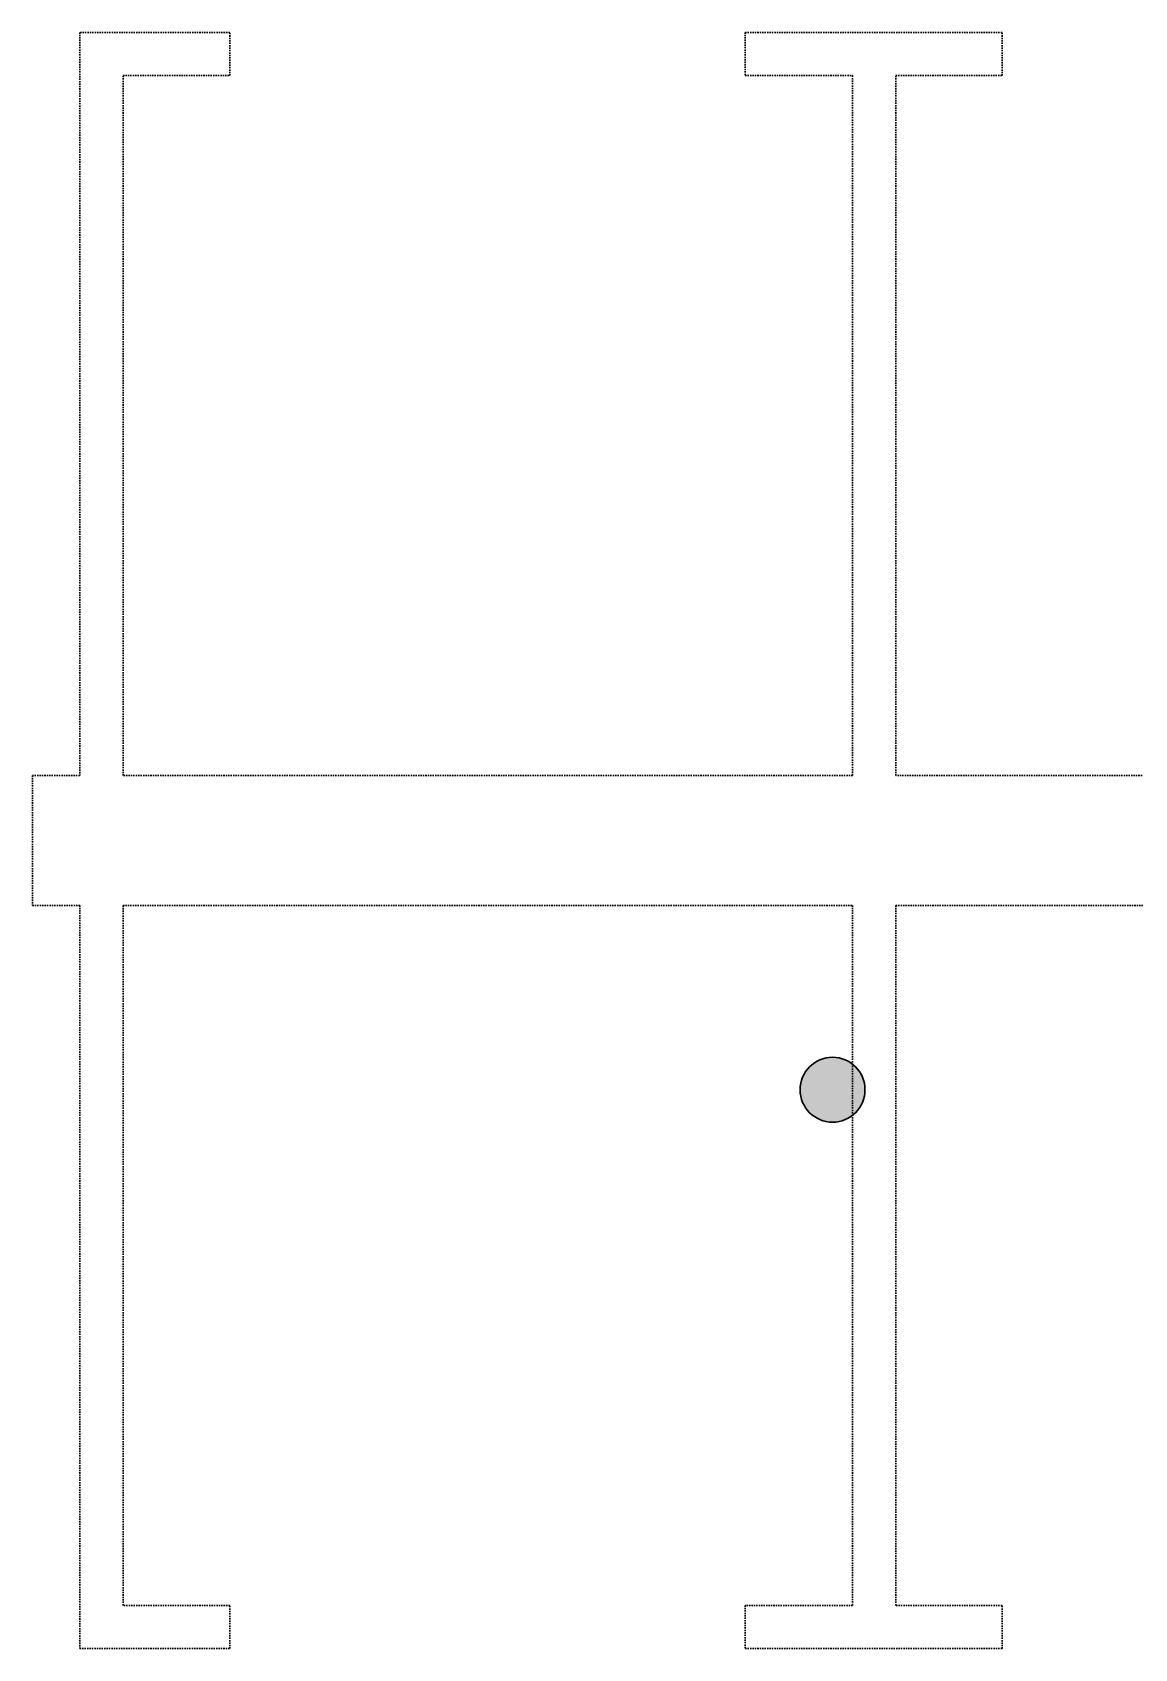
# Model space of a CAD drawing. Header units: inches. Extents: x -1176 to 1545, y -2552 to 978.
# Drawn here: x -945 to -843.1, y 123.7 to 273.1 of the extents above; entities that cross this region are included whole.
import ezdxf

# ---------------------------------------------------------------- set-up
doc = ezdxf.new("R2010")
doc.units = ezdxf.units.IN
doc.header["$MEASUREMENT"] = 0
doc.linetypes.add('Demolished', pattern=[0.1875, 0.125, -0.0625])
doc.layers.add('A-WALL', color=113, linetype='Continuous', lineweight=18)
doc.layers.add('S-COLS', color=52, linetype='Continuous', lineweight=18)

msp = doc.modelspace()

# ---------------------------------------------------------------- hatches: boundary and pattern name
at = {"layer": 'S-COLS'}
msp.add_hatch(color=250, dxfattribs=at).paths.add_polyline_path([(-871.06, 172.37), (-869.91, 172.6), (-868.94, 173.25), (-868.29, 174.23), (-868.06, 175.37), (-868.29, 176.52), (-868.94, 177.5), (-869.91, 178.15), (-871.06, 178.37), (-872.21, 178.15), (-873.18, 177.5), (-873.83, 176.52), (-874.06, 175.37), (-873.83, 174.23), (-873.18, 173.25), (-872.21, 172.6)], flags=0)

# ---------------------------------------------------------------- linework, layer by layer
at = {"layer": 'A-WALL', "color": 250, "linetype": 'Demolished', "lineweight": 30}
for p, q in [((-940.66, 273.14), (-940.66, 204.42)), ((-926.78, 273.14), (-940.66, 273.14)), ((-926.78, 269.14), (-926.78, 273.14)), ((-855.39, 273.14), (-879.14, 273.14)), ((-879.14, 273.14), (-879.14, 269.14)), ((-855.39, 269.14), (-855.39, 273.14)), ((-936.66, 204.42), (-936.66, 269.14)), ((-936.66, 269.14), (-926.78, 269.14)), ((-879.14, 269.14), (-869.21, 269.14)), ((-869.21, 269.14), (-869.21, 204.42)), ((-865.21, 204.42), (-865.21, 269.14)), ((-865.21, 269.14), (-855.39, 269.14)), ((-940.66, 204.42), (-945.04, 204.42)), ((-945.04, 204.42), (-945.04, 192.42)), ((-869.21, 204.42), (-936.66, 204.42)), ((-800.59, 204.42), (-865.21, 204.42)), ((-945.04, 192.42), (-940.66, 192.42)), ((-940.66, 192.42), (-940.66, 123.69)), ((-936.66, 192.42), (-869.21, 192.42)), ((-936.66, 127.69), (-936.66, 192.42)), ((-869.21, 192.42), (-869.21, 127.69)), ((-865.21, 192.42), (-800.59, 192.42)), ((-865.21, 127.69), (-865.21, 192.42)), ((-926.78, 127.69), (-936.66, 127.69)), ((-926.78, 123.69), (-926.78, 127.69)), ((-869.21, 127.69), (-879.14, 127.69)), ((-879.14, 127.69), (-879.14, 123.69)), ((-855.39, 127.69), (-865.21, 127.69)), ((-855.39, 123.69), (-855.39, 127.69)), ((-940.66, 123.69), (-926.78, 123.69)), ((-879.14, 123.69), (-855.39, 123.69))]:
    msp.add_line(p, q, dxfattribs=at)
at = {"layer": 'S-COLS', "color": 8, "lineweight": 30}
for start, end in [(0, 180), (180, 360)]:
    msp.add_arc((-871.06, 175.37), 3, start, end, dxfattribs=at)

doc.saveas('drawing.dxf')
